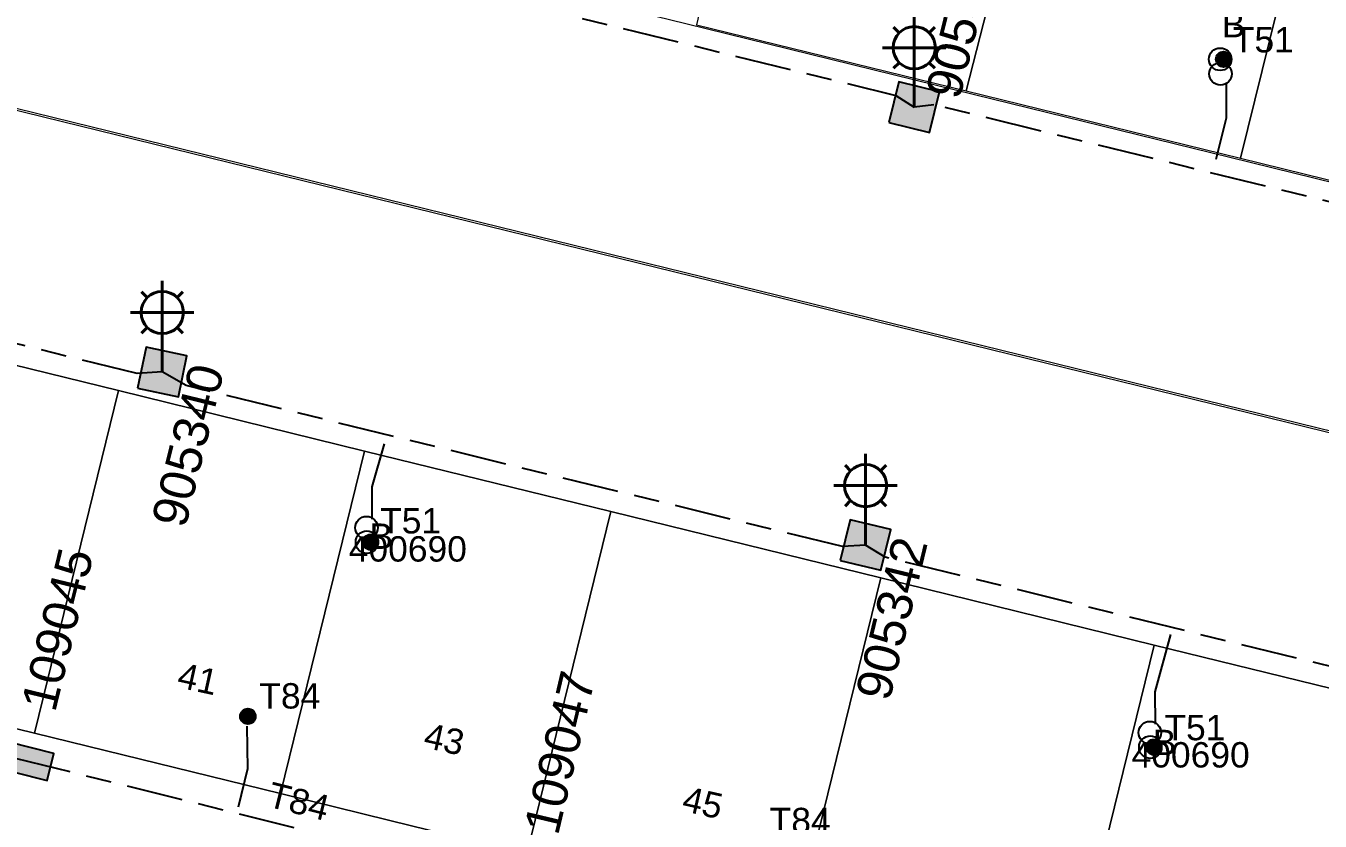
# Model space of a CAD drawing. Header units: metres. Extents: x 289087 to 291245, y 6227587 to 6229773.
# Drawn here: x 290771.9 to 290863.7, y 6228515.6 to 6228572 of the extents above; entities that cross this region are included whole.
import ezdxf
from ezdxf.enums import TextEntityAlignment as Align

# ---------------------------------------------------------------- set-up
doc = ezdxf.new("R2010")
doc.units = ezdxf.units.M
doc.linetypes.add('Cable Exist UG', pattern=[8.2, 4, -1.2, 1.8, -1.2])
for name, color, linetype in [('_User Ducts Config', 7, 'Continuous'), ('Equip_SP_SL_EXT', 7, 'Continuous'), ('Mains_LV_EXT', 7, 'Continuous'), ('Mains_SL_EXT', 7, 'Continuous'), ('SupportsUG_SP_LV_EXT', 7, 'Continuous'), ('SupportsUG_SP_LV_SL_EXT', 7, 'Continuous')]:
    doc.layers.add(name, color=color, linetype=linetype)
doc.layers.add('Cadastre Land Parcels_SP_EXT', color=9, linetype='Continuous', lineweight=5)
doc.layers.add('Cadastre Roads_SP_EXT', color=9, linetype='Continuous', lineweight=5)
doc.styles.add('COLUMN_LABEL', font='arial.ttf')
doc.styles.add('iecARIAL', font='arial.ttf', dxfattribs={"height": 2})
doc.styles.add('POLE_LABEL', font='arial.ttf')
doc.styles.get("Standard").update_dxf_attribs({"font": 'arial.ttf'})

# ---------------------------------------------------------------- blocks, each defined once
blk = doc.blocks.new('COLUMN_EXT')
blk.add_hatch(color=256).paths.add_polyline_path([(-1.485, 1.485), (-1.485, -1.485), (1.485, -1.485), (1.485, 1.485)])
blk.add_lwpolyline([(-1.485, -1.485), (1.485, -1.485), (1.485, 1.485), (-1.485, 1.485)], close=True)
for tag, height, style, flags, p in [('ASSET_NUM', 2.5, 'COLUMN_LABEL', 8, (2, 2)), ('STRUCTURE_PLANT_NUMBER', 0.2, 'POLE_LABEL', 9, (1.813, 0.031)), ('STREET_CODE', 0.2, 'COLUMN_LABEL', 9, (1.813, -0.2))]:
    blk.add_attdef(tag, text='', height=height, dxfattribs=dict(style=style, flags=flags)).set_placement(p, align=Align.MIDDLE_LEFT)
at = {"flags": 9}
for tag, p in [('OWNED_BY', (1.813, -0.6)), ('STATE', (1.813, -0.8)), ('COLUMN_TYPE', (1.813, -0.4)), ('USAGE', (1.813, -1)), ('STREETNAME', (1.813, -1.6)), ('SUBURB', (1.813, -1.8)), ('LEGEND', (1.813, -1.2)), ('LOCATION', (1.813, -1.4)), ('NOTES', (1.813, -2))]:
    blk.add_attdef(tag, text='', height=0.2, dxfattribs=at).set_placement(p, align=Align.MIDDLE_LEFT)
at = {"flags": 1}
blk.add_attdef('Z', (1.813, -2.351), '', height=0.2, dxfattribs=at)
blk = doc.blocks.new('PILLAR_EXT')
blk.add_hatch(color=256).paths.add_polyline_path([(-2.475, 0.99), (-2.475, -0.99), (2.475, -0.99), (2.475, 0.99)])
blk.add_lwpolyline([(-2.475, -0.99), (2.475, -0.99), (2.475, 0.99), (-2.475, 0.99)], close=True)
at = {"style": 'iecARIAL', "flags": 8}
blk.add_attdef('ASSET_NUM', (1.5, 3.5), '', height=2.5, dxfattribs=at)
for tag, p, flags in [('OWNED_BY', (0, -0.2), 9), ('STATE', (0, -0.4), 9), ('SUPPORT_TYPE', (0, -0.6), 9), ('USAGE', (0, -0.8), 9), ('LEGEND', (0, -1), 9), ('STREETNAME', (0, -1.8), 9), ('SUBURB', (0, -2), 1), ('LOCATION', (0, -1.2), 9), ('NOTES', (0, -1.4), 9), ('PARENT', (0, -1.6), 9)]:
    blk.add_attdef(tag, p, '', height=0.2, dxfattribs=dict(flags=flags))
blk = doc.blocks.new('DUCT_EXT')
blk.add_circle((0, 0.8), 0.8)
at = {"flags": 1}
blk.add_attdef('Z', (0, 0), '', height=0.2, dxfattribs=at)
at = {"flags": 9}
for tag, p in [('DUCT_CODE', (0, 0)), ('XSECT_TYPE', (0, -0.2)), ('STATE', (0, -0.6)), ('FB_REFERENCE', (0, -0.4)), ('NOTES', (0, -0.8))]:
    blk.add_attdef(tag, text='', height=0.2, dxfattribs=at).set_placement(p, align=Align.MIDDLE_LEFT)
blk = doc.blocks.new('SL_LANTERN_EXT')
at = {"lineweight": 40}
for p, q in [((0, 1.968), (0, 6.468)), ((-1.459, 5.676), (-1.061, 5.278)), ((1.458, 5.676), (1.06, 5.278)), ((-2.25, 4.218), (2.25, 4.218)), ((-1.459, 2.759), (-1.061, 3.157)), ((1.458, 2.759), (1.06, 3.157)), ((0, 0), (0, 2.721))]:
    blk.add_line(p, q, dxfattribs=at)
blk.add_circle((0, 4.218), 1.5, dxfattribs=at)
at = {"style": 'iecARIAL', "flags": 9}
blk.add_attdef('ASSET_NUM', (1.5, 1.5), '', height=2.5, dxfattribs=at)
for tag, p, height, flags in [('CONSTRUCTED_VOLTAGE', (0.981, -0.653), 0.2, 9), ('CONTROL_TYPE', (0.981, -0.853), 0.2, 9), ('LANTERN_PURPOSE', (0.981, -1.053), 0.2, 9), ('LNUMBER', (2.181, -3.253), 2.5, 8), ('OPERATING_VOLTAGE', (0.981, -1.653), 0.2, 9), ('ORIENTATION', (0.981, -1.853), 0.2, 9), ('LANTERN_TYPE', (0.981, -1.253), 0.2, 9), ('NO_PHASES', (0.981, -1.453), 0.2, 9), ('OWNED_BY', (0.981, -2.053), 0.2, 9), ('STATE', (0.981, -2.253), 0.2, 9), ('CEXIST', (0.981, -2.653), 0.2, 9), ('CNEW', (0.981, -2.853), 0.2, 9), ('USAGE', (0.981, -2.453), 0.2, 9), ('CNUMBER', (0.981, -3.053), 0.2, 9), ('CREMOVE', (0.981, -3.253), 0.2, 9), ('CREPLACE', (0.981, -3.453), 0.2, 9), ('LKINGHEIGHT', (0.981, -3.653), 0.2, 9), ('LBRACKET', (0.981, -3.853), 0.2, 9), ('LBRACKETVOCAB', (0.981, -4.053), 0.2, 9), ('LCATEGORY', (0.981, -4.253), 0.2, 9), ('LCHARGE1', (0.981, -4.453), 0.2, 9), ('LCHARGE1PERCENT', (0.981, -4.653), 0.2, 9), ('LCHARGE2', (0.981, -4.853), 0.2, 9), ('LCHARGE2PERCENT', (0.981, -5.053), 0.2, 9), ('LCHARGE3', (0.981, -5.253), 0.2, 9), ('LCHARGE3PERCENT', (0.981, -5.453), 0.2, 9), ('LEXIST', (0.981, -5.653), 0.2, 9), ('LLAMP', (0.981, -5.853), 0.2, 9), ('LLAMPVOCAB', (0.981, -6.053), 0.2, 9), ('LMAST', (0.981, -6.253), 0.2, 9), ('LMASTVOCAB', (0.981, -6.453), 0.2, 9), ('LNEW', (0.981, -6.653), 0.2, 9), ('LANTNUMBER', (0.981, -6.853), 0.2, 9), ('LOUTREACH', (0.981, -7.253), 0.2, 9), ('LOUTREACHVOCAB', (0.981, -7.453), 0.2, 9), ('LRATECODE', (0.981, -7.653), 0.2, 9), ('LREMOVE', (0.981, -7.853), 0.2, 9), ('LREPLACE', (0.981, -8.053), 0.2, 9), ('LTYPE', (0.981, -8.253), 0.2, 9), ('LTYPEVOCAB', (0.981, -8.453), 0.2, 9), ('STREETNAME', (0.981, -9.253), 0.2, 9), ('LEGEND', (0.981, -8.653), 0.2, 9), ('LOCATION', (0.981, -8.853), 0.2, 9), ('NOTES', (0.981, -9.053), 0.2, 9), ('SUBURB', (0.981, -9.453), 0.2, 1)]:
    blk.add_attdef(tag, p, '', height=height, dxfattribs=dict(flags=flags))
blk = doc.blocks.new('CABLE_LARGE_EXT')
h = blk.add_hatch(color=256)
edge = h.paths.add_edge_path()
edge.add_arc((0, 0.55), 0.55, 0, 360)
blk.add_circle((0, 0.55), 0.55)
at = {"flags": 1}
blk.add_attdef('Z', (0, 0), '', height=0.2, dxfattribs=at)
at = {"flags": 9}
for tag, p in [('COND_CODE', (0, 0)), ('XSECT_SIZE', (0, -0.6)), ('STATE', (0, -0.4)), ('FB_REFERENCE', (0, -0.2)), ('NOTES', (0, -0.8))]:
    blk.add_attdef(tag, text='', height=0.2, dxfattribs=at).set_placement(p, align=Align.MIDDLE_LEFT)

msp = doc.modelspace()

# ---------------------------------------------------------------- linework, layer by layer
at = {"layer": '_User Ducts Config'}
for points in [[(290857.085, 6228567.867), (290857.085, 6228565.44), (290856.338, 6228562.497)], [(290796.446, 6228536.972), (290796.446, 6228539.277), (290797.332, 6228542.314)], [(290852.055, 6228522.431), (290852.043, 6228524.736), (290853.146, 6228528.801)], [(290787.538, 6228522.284), (290787.597, 6228519.259), (290786.924, 6228516.553)]]:
    msp.add_lwpolyline(points, dxfattribs=at)
at = {"layer": 'Cadastre Land Parcels_SP_EXT', "linetype": 'Continuous'}
for points in [[(290987.868, 6228530.462), (290985.444, 6228531.121), (290983.011, 6228531.761), (290980.587, 6228532.391), (290978.146, 6228533), (290975.714, 6228533.611), (290973.273, 6228534.201), (290971.764, 6228534.573), (290954.596, 6228538.78), (290935.276, 6228543.519), (290915.791, 6228548.298), (290896.158, 6228553.117), (290876.962, 6228557.826), (290857.345, 6228562.644), (290837.868, 6228567.424), (290818.722, 6228572.123), (290799.269, 6228576.892), (290779.991, 6228581.621), (290749.769, 6228589.039)], [(290717.668, 6228579.141), (290969.546, 6228517.315), (290971.456, 6228516.833), (290973.364, 6228516.343), (290975.271, 6228515.845), (290977.176, 6228515.34)]]:
    msp.add_lwpolyline(points, dxfattribs=at)
for points in [[(290842.337, 6228581.902), (290822.885, 6228586.681), (290819.48, 6228572.064), (290838.626, 6228567.364), (290842.337, 6228581.902)], [(290861.682, 6228577.162), (290842.337, 6228581.902), (290838.626, 6228567.364), (290858.103, 6228562.585), (290861.682, 6228577.162)], [(290881.398, 6228572.323), (290861.682, 6228577.162), (290858.103, 6228562.585), (290877.72, 6228557.767), (290881.398, 6228572.323)], [(290778.432, 6228546.099), (290760.951, 6228550.397), (290754.989, 6228526.083), (290772.47, 6228521.794), (290778.432, 6228546.099)], [(290795.913, 6228541.809), (290778.432, 6228546.099), (290772.47, 6228521.794), (290789.943, 6228517.504), (290795.913, 6228541.809)], [(290813.394, 6228537.52), (290795.913, 6228541.809), (290789.943, 6228517.504), (290797.712, 6228515.599), (290807.432, 6228513.216), (290813.394, 6228537.52)], [(290832.549, 6228532.821), (290813.394, 6228537.52), (290807.432, 6228513.216), (290821.198, 6228509.838), (290826.587, 6228508.517), (290832.549, 6228532.821)], [(290851.976, 6228528.052), (290832.549, 6228532.821), (290826.587, 6228508.517), (290844.083, 6228504.219), (290846.007, 6228503.747), (290851.976, 6228528.052)], [(290871.396, 6228523.283), (290851.976, 6228528.052), (290846.007, 6228503.747), (290865.434, 6228498.988), (290871.396, 6228523.283)]]:
    msp.add_lwpolyline(points, close=True, dxfattribs=at)
at = {"layer": 'Cadastre Roads_SP_EXT', "linetype": 'Continuous'}
for points in [[(290977.934, 6228515.28), (290976.029, 6228515.785), (290974.123, 6228516.283), (290972.214, 6228516.773), (290970.305, 6228517.255), (290718.426, 6228579.081)], [(290760.951, 6228550.397), (290778.432, 6228546.099), (290795.913, 6228541.809), (290813.394, 6228537.52), (290832.549, 6228532.821), (290851.976, 6228528.052), (290871.396, 6228523.283), (290890.822, 6228518.515), (290910.241, 6228513.755)], [(290768.677, 6228507.146), (290773.246, 6228507.217), (290793.934, 6228502.138), (290818.54, 6228496.098), (290821.198, 6228509.838), (290821.198, 6228509.838), (290807.432, 6228513.216), (290797.712, 6228515.599), (290789.943, 6228517.504), (290772.47, 6228521.794), (290754.989, 6228526.083)]]:
    msp.add_lwpolyline(points, dxfattribs=at)
at = {"layer": 'Mains_LV_EXT', "linetype": 'Cable Exist UG'}
msp.add_lwpolyline([(290771.091, 6228520.031), (290796.469, 6228513.716), (290806.918, 6228511.25)], dxfattribs=at)
at = {"layer": 'Mains_SL_EXT', "linetype": 'Cable Exist UG'}
for points in [[(290788.625, 6228577.57), (290790.381, 6228577.654), (290833.621, 6228567.048), (290834.93, 6228566.212)], [(290877.243, 6228555.824), (290875.786, 6228556.697), (290836.334, 6228566.382), (290834.93, 6228566.212)], [(290781.542, 6228547.425), (290779.767, 6228547.316), (290739.592, 6228557.183), (290738.093, 6228558.09)], [(290831.477, 6228535.143), (290829.827, 6228535.033), (290783.232, 6228546.465), (290781.542, 6228547.425)], [(290871.957, 6228525.229), (290870.043, 6228525.16), (290832.858, 6228534.289), (290831.477, 6228535.143)]]:
    msp.add_lwpolyline(points, dxfattribs=at)

# ---------------------------------------------------------------- block references
at = {"layer": '_User Ducts Config'}
for name, p, rotation in [('DUCT_EXT', (290857.447, 6228569.61), 89.9416761109359), ('CABLE_LARGE_EXT', (290857.447, 6228569.61), 90.0000000000002), ('DUCT_EXT', (290857.472, 6228568.584), 90.0000000000002), ('DUCT_EXT', (290796.851, 6228536.373), 89.81485672849097), ('DUCT_EXT', (290796.876, 6228535.347), 90.0000000000002), ('CABLE_LARGE_EXT', (290796.876, 6228535.347), 90.0000000000002), ('DUCT_EXT', (290852.464, 6228521.834), 90.06847759842756), ('DUCT_EXT', (290852.494, 6228520.809), 90.30806432787374), ('CABLE_LARGE_EXT', (290852.494, 6228520.809), 90.30806432787374)]:
    msp.add_blockref(name, p, dxfattribs=dict(at, rotation=rotation))
msp.add_blockref('CABLE_LARGE_EXT', (290787.622, 6228522.439), dxfattribs=at)
at = {"layer": 'Equip_SP_SL_EXT'}
for p in [(290834.93, 6228566.212), (290781.542, 6228547.425), (290831.477, 6228535.143)]:
    msp.add_blockref('SL_LANTERN_EXT', p, dxfattribs=at)
at = {"layer": 'SupportsUG_SP_LV_EXT'}
ref = msp.add_blockref('PILLAR_EXT', (290771.217, 6228520), dxfattribs=dict(at, rotation=345.9207496543625))
ref.add_attrib('ASSET_NUM', '109045', dxfattribs={"layer": '0', "height": 2.5, "rotation": 76.29282, "style": 'iecARIAL'}).set_placement((290772.717, 6228523.5), align=Align.MIDDLE_LEFT)
ref = msp.add_blockref('PILLAR_EXT', (290806.918, 6228511.25), dxfattribs=dict(at, rotation=166.2216217045139))
ref.add_attrib('ASSET_NUM', '109047', dxfattribs={"layer": '0', "height": 2.5, "rotation": 76.68646, "style": 'iecARIAL'}).set_placement((290808.418, 6228514.75), align=Align.MIDDLE_LEFT)
at = {"layer": 'SupportsUG_SP_LV_SL_EXT'}
ref = msp.add_blockref('COLUMN_EXT', (290834.93, 6228566.212), dxfattribs=dict(at, rotation=346.2099633107036))
ref.add_attrib('ASSET_NUM', '905341', dxfattribs={"layer": '0', "height": 2.5, "rotation": 76.20996, "style": 'COLUMN_LABEL'}).set_placement((290836.93, 6228566.962), align=Align.MIDDLE_LEFT)
ref = msp.add_blockref('COLUMN_EXT', (290781.542, 6228547.424), dxfattribs=dict(at, rotation=348.2373902096382))
ref.add_attrib('ASSET_NUM', '905340', dxfattribs={"layer": '0', "height": 2.5, "rotation": 76.146, "style": 'COLUMN_LABEL'}).set_placement((290783.542, 6228548.174), align=Align.TOP_RIGHT)
ref = msp.add_blockref('COLUMN_EXT', (290831.477, 6228535.143), dxfattribs=dict(at, rotation=346.3930924311043))
ref.add_attrib('ASSET_NUM', '905342', dxfattribs={"layer": '0', "height": 2.5, "rotation": 76.39309, "style": 'COLUMN_LABEL'}).set_placement((290833.477, 6228535.893), align=Align.TOP_RIGHT)

# ---------------------------------------------------------------- texts
at = {"layer": '_User Ducts Config'}
for s, p in [('B', (290856.759, 6228571.169)), ('T51', (290857.548, 6228570.096)), ('T51', (290797.011, 6228535.965)), ('B', (290796.254, 6228534.874)), ('400690', (290794.784, 6228533.971)), ('T84', (290788.436, 6228523.544)), ('T51', (290852.691, 6228521.294)), ('B', (290851.866, 6228520.242)), ('400690', (290850.359, 6228519.36)), ('T84', (290824.666, 6228514.699))]:
    msp.add_text(s, height=1.8, dxfattribs=at).set_placement(p)
at = {"layer": 'Cadastre Land Parcels_SP_EXT'}
for s, rotation, p in [('41', 347.58255, (290782.519, 6228525.075)), ('43', 347.58255, (290800.011, 6228520.798)), ('45', 347.21867, (290818.36, 6228516.302))]:
    msp.add_text(s, height=1.8, rotation=rotation, dxfattribs=at).set_placement(p)
at = {"layer": 'Mains_LV_EXT'}
msp.add_text('T84', height=1.8, rotation=345.91755, dxfattribs=at).set_placement((290788.911, 6228516.613))

doc.saveas('drawing.dxf')
